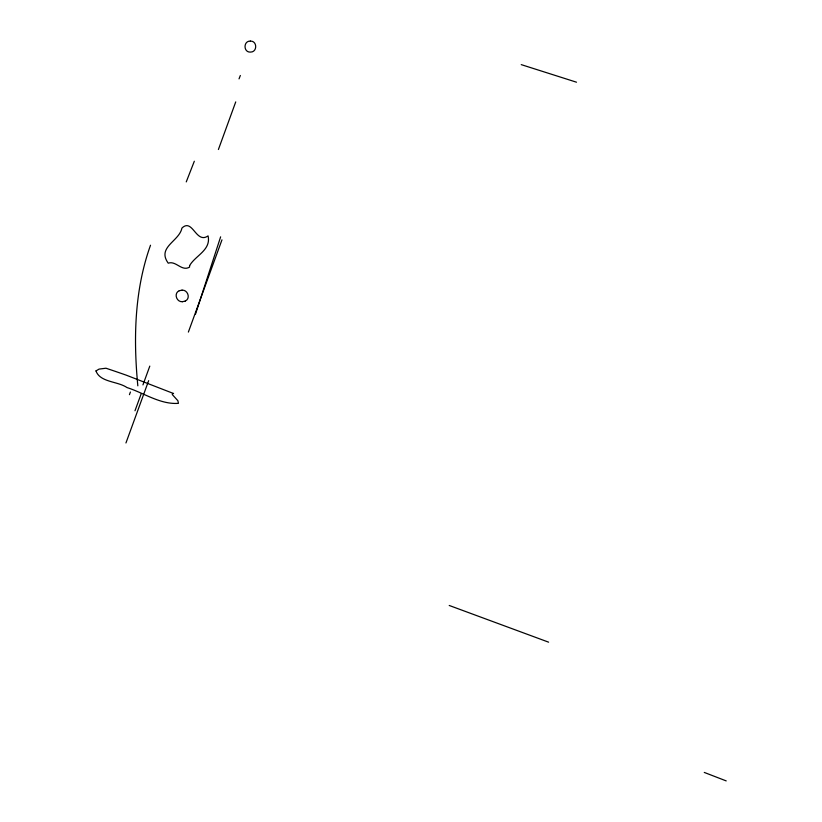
<?xml version="1.0" encoding="UTF-8"?>
<svg xmlns="http://www.w3.org/2000/svg" width="822" height="822" viewBox="0 0 822 822"><rect width="100%" height="100%" fill="white"/><g stroke="black" fill="none" stroke-linecap="round" stroke-linejoin="round"><path stroke-width="1.23" d="M250.402 41.1C243.168 40.699 243.271 52.752 250.607 52.084C257.522 52.125 257.337 40.699 250.33 41.1M195.502 314.168L220.635 236.839M150.518 245.233C134.387 290.104 133.318 338.828 137.829 385.826M218.405 149.512L235.729 101.907M129.444 394.673L130.41 392.032M142.946 384.902L149.799 366.098M134.993 410.764L141.158 393.851M125.951 442.966L148.659 380.658M188.372 332.078L221.971 239.849M186.255 181.898L194.321 161.235M239.027 78.871L240.343 75.49M185.207 301.088C190.858 298.622 187.899 289.673 182.011 290.145M179.175 290.772C173.524 293.238 176.494 302.188 182.371 301.715M179.247 290.731L182.094 290.145M182.289 301.715L185.135 301.129M521.24 64.63L576.499 82.2M449.223 605.465L548.603 642.167M704.269 772.433L726.206 780.9M189.625 265.588L189.543 267.129C181.713 271.815 176.042 260.43 168.233 263.174C156.642 247.155 179.34 241.308 181.909 228.105C192.656 217.655 195.944 244.391 208.069 235.883C211.305 250.083 195.328 255.55 189.625 265.588M95.979 370.917C99.996 382.477 117.823 381.182 126.999 387.563C143.788 392.885 160.485 404.732 178.436 403.335L177.891 400.725L172.281 394.539L172.517 393.584L173.565 393.522L126.259 375.171A694.539 398.598 20.1 0 0 105.966 368.225L99.072 369.099L95.979 370.917"/></g></svg>
